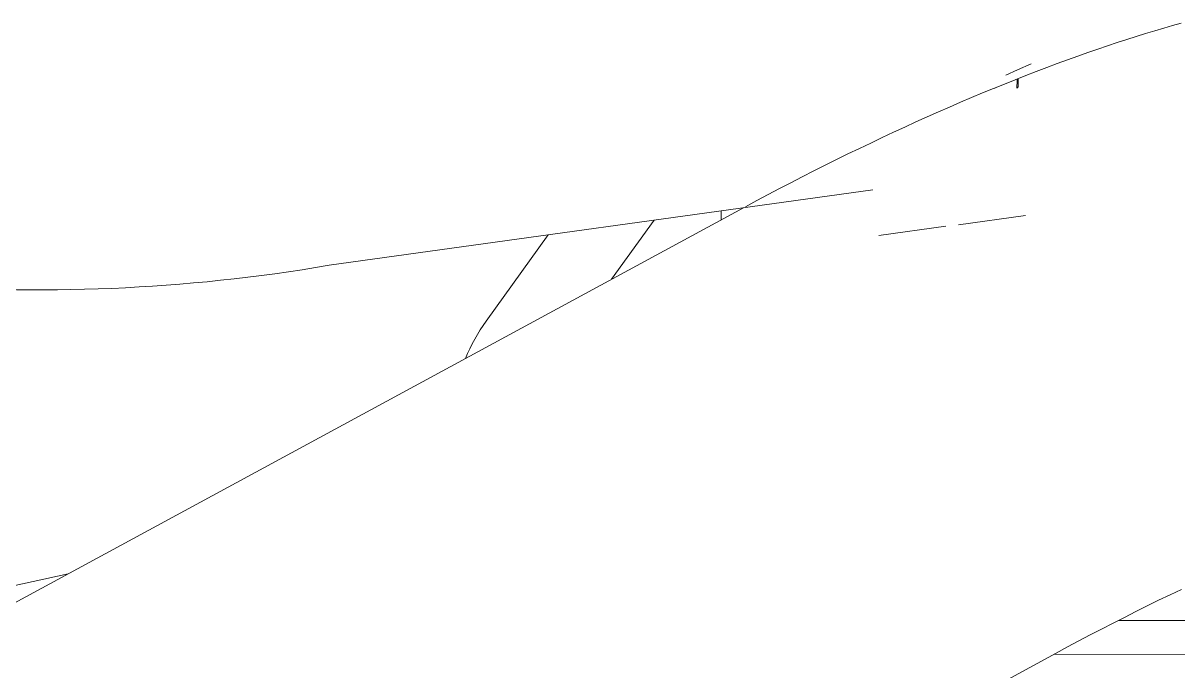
# Model space of a CAD drawing. Extents: x 766778 to 845620, y 133762 to 209800.
# Drawn here: x 784469.9 to 784754.1, y 191441.1 to 191600.5 of the extents above; entities that cross this region are included whole.
import ezdxf

# ---------------------------------------------------------------- set-up
doc = ezdxf.new("R2010")
doc.units = 0
doc.header["$MEASUREMENT"] = 0
doc.layers.get('0').update_dxf_attribs({"color": 1, "linetype": 'CONTINUOUS'})
doc.layers.add('LA-4748_SHOWN', color=2, linetype='CONTINUOUS', lineweight=53)
doc.layers.add('P', color=250, linetype='CONTINUOUS', lineweight=100)

# ---------------------------------------------------------------- blocks, each defined once
blk = doc.blocks.new('ENGINE')
at = {"layer": 'LA-4748_SHOWN', "color": 252, "lineweight": 5}
for p, q in [((943701.45, 206295.9), (943699.2, 206295.22)), ((943703.66, 206296.55), (943701.45, 206295.9)), ((943705.83, 206297.16), (943703.66, 206296.55)), ((943707.97, 206297.75), (943705.83, 206297.16)), ((943692.22, 206293.03), (943689.83, 206292.24)), ((943694.58, 206293.79), (943692.22, 206293.03)), ((943696.91, 206294.52), (943694.58, 206293.79)), ((943699.2, 206295.22), (943696.91, 206294.52)), ((943684.95, 206290.58), (943682.47, 206289.71)), ((943687.41, 206291.43), (943684.95, 206290.58)), ((943689.83, 206292.24), (943687.41, 206291.43)), ((943671.01, 206287.88), (943667.64, 206286.4)), ((943677.42, 206287.89), (943674.86, 206286.94)), ((943679.96, 206288.82), (943677.42, 206287.89)), ((943682.47, 206289.71), (943679.96, 206288.82)), ((943667.64, 206286.4), (943664.77, 206285.12)), ((943669.67, 206284.97), (943667.04, 206283.94)), ((943672.27, 206285.97), (943669.67, 206284.97)), ((943674.86, 206286.94), (943672.27, 206285.97)), ((943661.72, 206281.82), (943659.03, 206280.72)), ((943664.39, 206282.89), (943661.72, 206281.82)), ((943662.14, 206281.89), (943662.07, 206281.96)), ((943667.04, 206283.94), (943664.39, 206282.89)), ((943667.45, 206281.86), (943667.78, 206282.19)), ((943667.79, 206284.24), (943667.78, 206282.19)), ((943656.33, 206279.59), (943653.61, 206278.45)), ((943659.03, 206280.72), (943656.33, 206279.59)), ((943648.13, 206276.09), (943645.38, 206274.88)), ((943650.88, 206277.28), (943648.13, 206276.09)), ((943653.61, 206278.45), (943650.88, 206277.28)), ((943642.61, 206273.65), (943639.83, 206272.39)), ((943645.38, 206274.88), (943642.61, 206273.65)), ((943637.05, 206271.12), (943634.25, 206269.82)), ((943639.83, 206272.39), (943637.05, 206271.12)), ((943631.45, 206268.51), (943628.65, 206267.18)), ((943634.25, 206269.82), (943631.45, 206268.51)), ((943623.03, 206264.46), (943620.22, 206263.07)), ((943625.84, 206265.83), (943623.03, 206264.46)), ((943628.65, 206267.18), (943625.84, 206265.83)), ((943617.4, 206261.67), (943614.59, 206260.25)), ((943620.22, 206263.07), (943617.4, 206261.67)), ((943611.78, 206258.81), (943608.97, 206257.36)), ((943614.59, 206260.25), (943611.78, 206258.81)), ((943606.17, 206255.9), (943603.37, 206254.42)), ((943608.97, 206257.36), (943606.17, 206255.9)), ((943603.37, 206254.42), (943600.57, 206252.92)), ((943600.08, 206252.66), (943214.77, 206045.59)), ((943567.57, 206235.19), (943578.09, 206249.69)), ((943536.65, 206225), (943552, 206246.16)), ((943535.91, 206223.94), (943536.65, 206225)), ((943533.85, 206220.6), (943534.5, 206221.74)), ((943534.5, 206221.74), (943535.19, 206222.85)), ((943535.19, 206222.85), (943535.91, 206223.94)), ((943532.61, 206218.24), (943533.22, 206219.43)), ((943533.22, 206219.43), (943533.85, 206220.6)), ((943531.5, 206215.8), (943532.04, 206217.03)), ((943532.04, 206217.03), (943532.61, 206218.24)), ((943433.53, 206163.16), (943409.11, 206157.94)), ((943704.74, 206157.08), (943701.93, 206155.73)), ((943707.54, 206158.41), (943704.74, 206157.08)), ((943699.12, 206154.36), (943696.3, 206152.97)), ((943701.93, 206155.73), (943699.12, 206154.36)), ((943693.49, 206151.57), (943690.68, 206150.15)), ((943692.03, 206150.83), (943854.53, 206149.98)), ((943696.3, 206152.97), (943693.49, 206151.57)), ((943687.87, 206148.71), (943685.06, 206147.26)), ((943690.68, 206150.15), (943687.87, 206148.71)), ((943682.25, 206145.8), (943679.45, 206144.32)), ((943685.06, 206147.26), (943682.25, 206145.8)), ((943676.66, 206142.82), (943277.73, 205928.44)), ((943854.48, 206141.62), (943676.17, 206142.56)), ((943679.45, 206144.32), (943676.66, 206142.82))]:
    blk.add_line(p, q, dxfattribs=at)
at = {"layer": 'LA-4748_SHOWN', "color": 253, "lineweight": 5}
blk.add_line((943594.55, 206251.91), (943594.54, 206249.68), dxfattribs=at)
at = {"layer": 'LA-4748_SHOWN', "color": 252, "lineweight": 5}
for centre, major_axis, start_param, end_param in [((943662.18, 206287.89), (-0.04, -6), 6.108802, 6.265983), ((943667.47, 206287.86), (-0.03, -6), 0.017202, 0.901315)]:
    blk.add_ellipse(centre, major_axis=major_axis, ratio=0.017427, start_param=start_param, end_param=end_param, dxfattribs=at)
at = {"layer": 'P', "color": 253, "linetype": 'Continuous', "lineweight": 5, "flags": 128}
blk.add_lwpolyline([(943498.05, 206238.88), (943631.92, 206256.96)], dxfattribs=at)
at = {"layer": 'P', "color": 253, "linetype": 'Continuous', "lineweight": 5}
for points in [[(943652.98, 206248.31), (943669.51, 206250.55)], [(943633.37, 206245.71), (943649.9, 206247.95)]]:
    blk.add_lwpolyline(points, dxfattribs=at)
blk.add_arc((943428.16, 206656.51), 423.44, 250.4317, 279.4998, dxfattribs=at)

msp = doc.modelspace()

# ---------------------------------------------------------------- block references
at = {"color": 7, "linetype": 'Continuous', "rotation": 0.1984573570547499}
msp.add_blockref('ENGINE', (-158232.80366, -17964.77499), dxfattribs=at)

doc.saveas('drawing.dxf')
